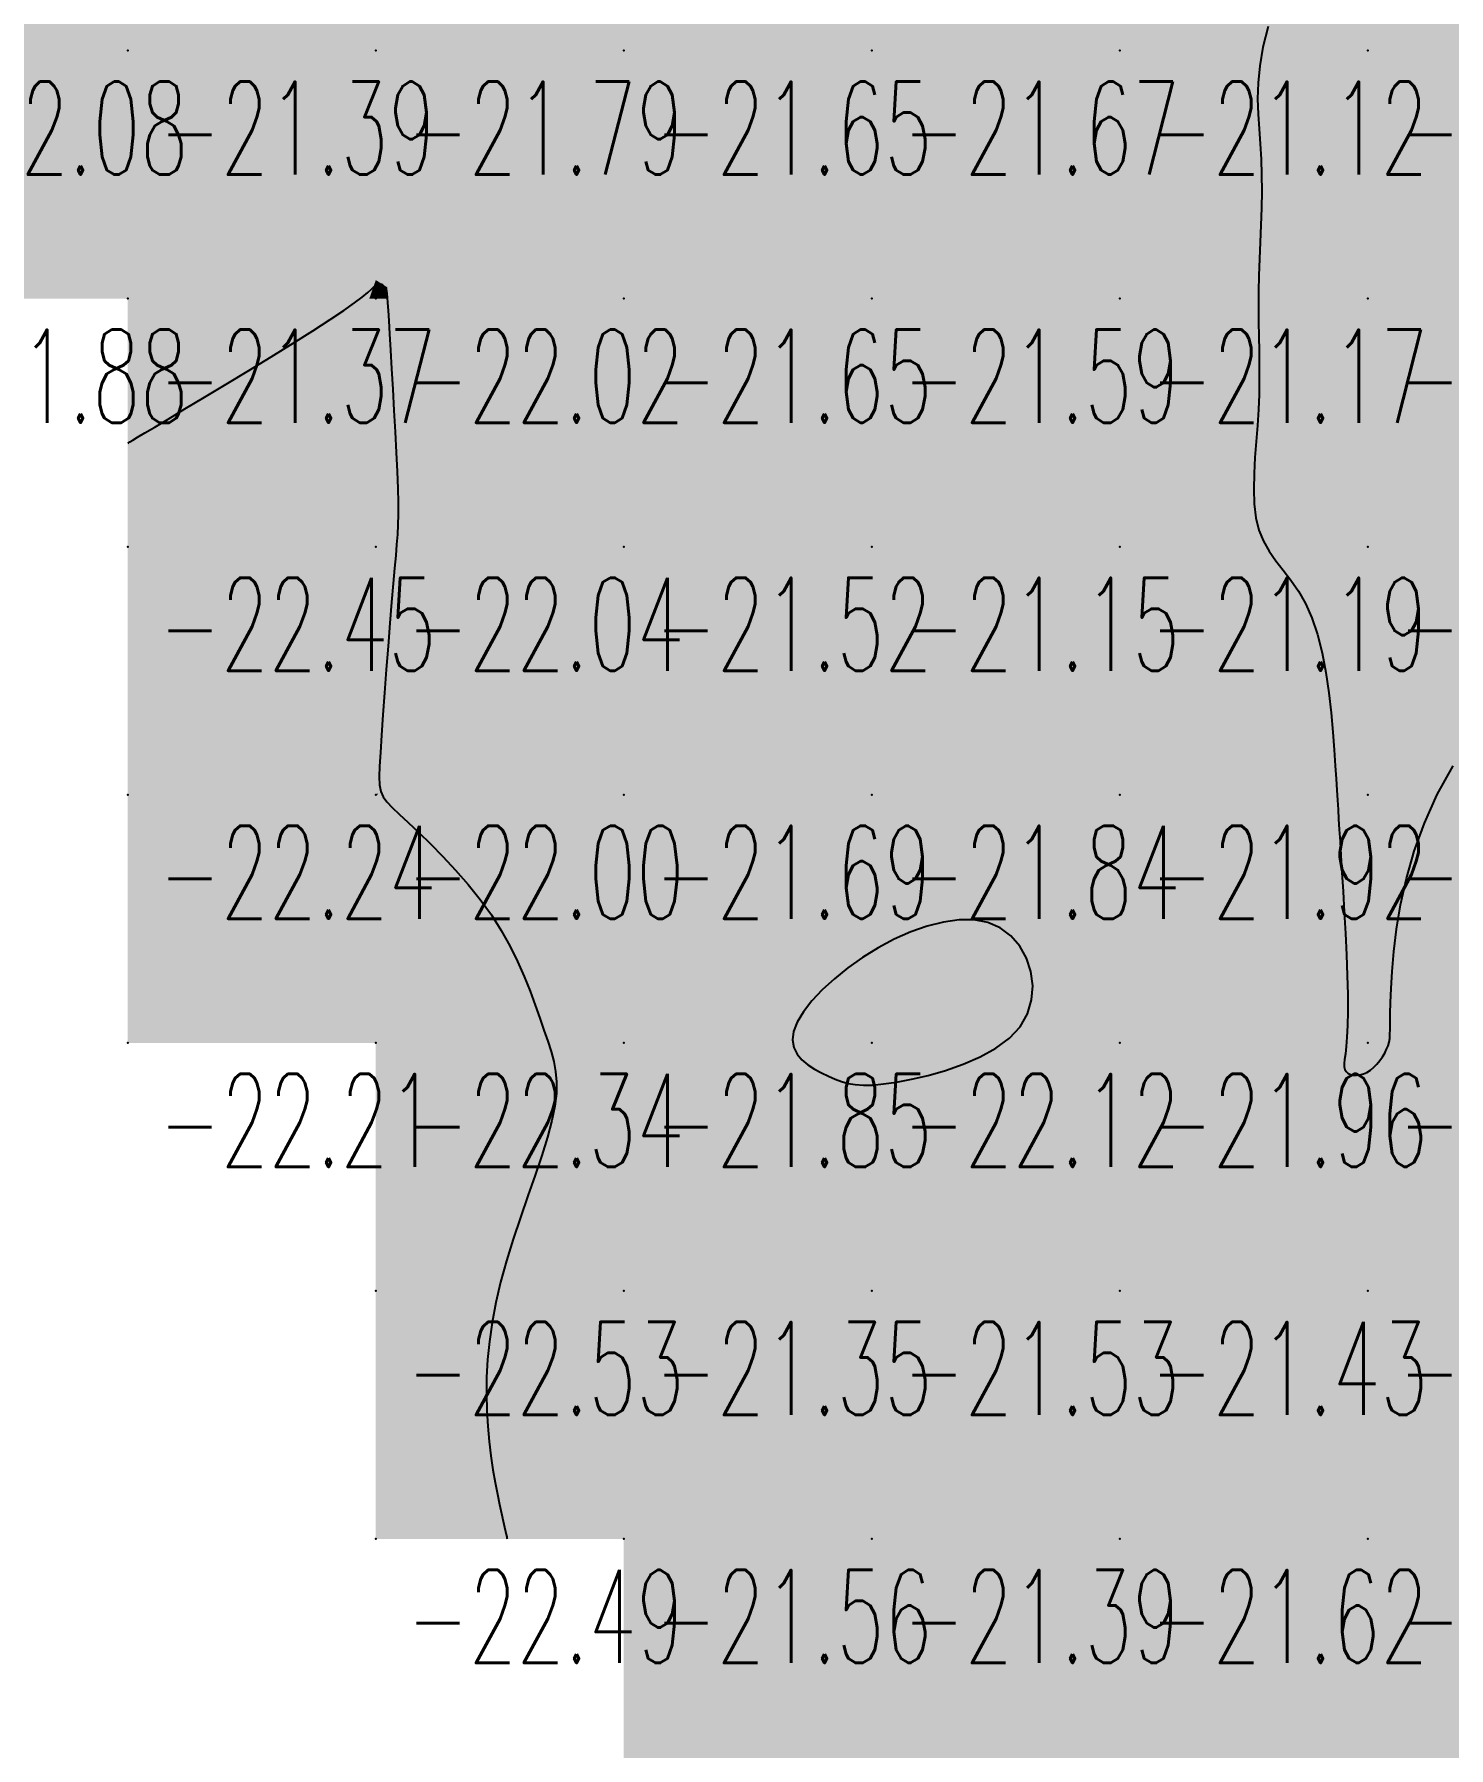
# Model space of a CAD drawing. Header units: millimetres. Extents: x 88261 to 90953, y 390274 to 392322.
# Drawn here: x 89396.5 to 89453.5, y 390358.8 to 390427.9 of the extents above; entities that cross this region are included whole.
import ezdxf
from ezdxf.enums import TextEntityAlignment as Align

# ---------------------------------------------------------------- set-up
doc = ezdxf.new("R2010")
doc.units = ezdxf.units.MM
doc.header["$LTSCALE"] = 25
for name, color, linetype in [('CN_03_00', 7, 'Continuous'), ('COTEAlt', 7, 'Continuous'), ('TN_COLORIAGE', 7, 'Continuous')]:
    doc.layers.add(name, color=color, linetype=linetype)
doc.styles.add('Simplex 1.0', font='Simplex.shx', dxfattribs={"width": 0.99, "height": 2.5})
doc.styles.get("Standard").update_dxf_attribs({"font": 'times.ttf'})

# ---------------------------------------------------------------- blocks, each defined once
blk = doc.blocks.new('COTE')
at = {"color": 0}
blk.add_point((0, 0), dxfattribs=at)
at = {"layer": 'COTEAlt'}
blk.add_attdef('ALT', text='', height=3.75, dxfattribs=at).set_placement((1.25, -1.25), align=Align.TOP_LEFT)

msp = doc.modelspace()

# ---------------------------------------------------------------- linework, layer by layer
at = {"layer": 'CN_03_00', "flags": 128}
for points, elevation in [([(89446.231, 390428.21), (89446.021, 390427.382), (89445.891, 390426.63), (89445.824, 390425.938), (89445.808, 390425.293), (89445.827, 390424.678), (89445.867, 390424.079), (89445.913, 390423.48), (89445.952, 390422.868), (89445.971, 390422.229), (89445.972, 390421.568), (89445.96, 390420.892), (89445.938, 390420.207), (89445.912, 390419.522), (89445.885, 390418.842), (89445.861, 390418.175), (89445.846, 390417.528), (89445.843, 390416.906), (89445.847, 390416.305), (89445.857, 390415.718), (89445.867, 390415.138), (89445.875, 390414.559), (89445.875, 390413.976), (89445.864, 390413.38), (89445.839, 390412.767), (89445.797, 390412.131), (89445.747, 390411.482), (89445.699, 390410.829), (89445.663, 390410.185), (89445.651, 390409.56), (89445.672, 390408.964), (89445.738, 390408.409), (89445.858, 390407.905), (89446.039, 390407.459), (89446.271, 390407.054), (89446.542, 390406.672), (89446.838, 390406.291), (89447.145, 390405.891), (89447.45, 390405.452), (89447.74, 390404.953), (89448, 390404.375), (89448.221, 390403.704), (89448.404, 390402.96), (89448.554, 390402.168), (89448.673, 390401.354), (89448.768, 390400.545), (89448.841, 390399.768), (89448.897, 390399.048), (89448.941, 390398.411), (89448.976, 390397.876), (89449.006, 390397.421), (89449.03, 390397.019), (89449.053, 390396.64), (89449.076, 390396.257), (89449.101, 390395.841), (89449.13, 390395.361), (89449.165, 390394.792), (89449.208, 390394.112), (89449.255, 390393.342), (89449.304, 390392.512), (89449.351, 390391.652), (89449.393, 390390.791), (89449.425, 390389.96), (89449.446, 390389.188), (89449.451, 390388.504), (89449.438, 390387.932), (89449.412, 390387.465), (89449.379, 390387.092), (89449.345, 390386.798), (89449.317, 390386.572), (89449.299, 390386.4), (89449.299, 390386.269), (89449.323, 390386.167), (89449.374, 390386.083), (89449.451, 390386.016), (89449.549, 390385.968), (89449.664, 390385.939), (89449.792, 390385.932), (89449.929, 390385.947), (89450.072, 390385.986), (89450.215, 390386.05), (89450.355, 390386.14), (89450.49, 390386.252), (89450.618, 390386.382), (89450.736, 390386.524), (89450.842, 390386.674), (89450.935, 390386.827), (89451.011, 390386.978), (89451.07, 390387.124), (89451.109, 390387.262), (89451.133, 390387.408), (89451.145, 390387.578), (89451.151, 390387.791), (89451.154, 390388.065), (89451.159, 390388.416), (89451.171, 390388.864), (89451.194, 390389.426), (89451.233, 390390.115), (89451.301, 390390.918), (89451.411, 390391.821), (89451.576, 390392.808), (89451.81, 390393.86), (89452.125, 390394.963), (89452.534, 390396.101), (89453.052, 390397.256), (89453.687, 390398.412)], -21), ([(89400.249, 390411.415), (89400.252, 390411.417), (89400.274, 390411.43), (89400.334, 390411.466), (89400.452, 390411.536), (89400.645, 390411.652), (89400.933, 390411.824), (89401.336, 390412.065), (89401.872, 390412.386), (89402.55, 390412.792), (89403.343, 390413.267), (89404.213, 390413.791), (89405.123, 390414.343), (89406.035, 390414.9), (89406.911, 390415.442), (89407.715, 390415.946), (89408.407, 390416.393), (89408.961, 390416.766), (89409.386, 390417.067), (89409.701, 390417.304), (89409.924, 390417.486), (89410.075, 390417.62), (89410.172, 390417.715), (89410.235, 390417.777), (89410.282, 390417.815), (89410.328, 390417.836), (89410.376, 390417.842), (89410.425, 390417.836), (89410.473, 390417.818), (89410.519, 390417.791), (89410.562, 390417.757), (89410.6, 390417.716), (89410.631, 390417.671), (89410.657, 390417.62), (89410.677, 390417.55), (89410.694, 390417.445), (89410.709, 390417.288), (89410.726, 390417.064), (89410.745, 390416.755), (89410.769, 390416.345), (89410.8, 390415.819), (89410.839, 390415.168), (89410.884, 390414.416), (89410.933, 390413.595), (89410.982, 390412.737), (89411.029, 390411.875), (89411.072, 390411.041), (89411.108, 390410.267), (89411.134, 390409.585), (89411.148, 390409.017), (89411.15, 390408.54), (89411.14, 390408.122), (89411.12, 390407.729), (89411.09, 390407.329), (89411.051, 390406.888), (89411.003, 390406.373), (89410.947, 390405.753), (89410.883, 390405.004), (89410.815, 390404.153), (89410.744, 390403.236), (89410.673, 390402.289), (89410.604, 390401.35), (89410.539, 390400.456), (89410.482, 390399.642), (89410.433, 390398.946), (89410.398, 390398.393), (89410.383, 390397.967), (89410.396, 390397.637), (89410.447, 390397.377), (89410.543, 390397.157), (89410.694, 390396.95), (89410.908, 390396.725), (89411.193, 390396.456), (89411.554, 390396.119), (89411.979, 390395.718), (89412.449, 390395.259), (89412.949, 390394.751), (89413.462, 390394.204), (89413.971, 390393.623), (89414.459, 390393.019), (89414.909, 390392.399), (89415.309, 390391.772), (89415.66, 390391.144), (89415.967, 390390.522), (89416.235, 390389.913), (89416.47, 390389.324), (89416.677, 390388.762), (89416.862, 390388.233), (89417.028, 390387.746), (89417.181, 390387.301), (89417.315, 390386.888), (89417.423, 390386.488), (89417.499, 390386.084), (89417.537, 390385.661), (89417.529, 390385.202), (89417.47, 390384.688), (89417.352, 390384.104), (89417.172, 390383.438), (89416.941, 390382.699), (89416.674, 390381.903), (89416.384, 390381.065), (89416.086, 390380.2), (89415.793, 390379.323), (89415.52, 390378.448), (89415.281, 390377.592), (89415.087, 390376.766), (89414.937, 390375.971), (89414.828, 390375.206), (89414.756, 390374.471), (89414.717, 390373.762), (89414.708, 390373.079), (89414.725, 390372.42), (89414.763, 390371.784), (89414.821, 390371.171), (89414.892, 390370.585), (89414.974, 390370.031), (89415.061, 390369.517), (89415.15, 390369.046), (89415.237, 390368.626), (89415.316, 390368.262), (89415.384, 390367.959), (89415.438, 390367.721), (89415.479, 390367.543), (89415.508, 390367.415), (89415.527, 390367.329), (89415.539, 390367.277), (89415.545, 390367.251), (89415.548, 390367.241), (89415.548, 390367.239)], -22)]:
    msp.add_lwpolyline(points, dxfattribs=dict(at, elevation=elevation))
at = {"layer": 'CN_03_00', "elevation": -22, "flags": 128}
msp.add_lwpolyline([(89431.85, 390385.771), (89432.52, 390385.927), (89433.224, 390386.128), (89433.933, 390386.375), (89434.618, 390386.672), (89435.249, 390387.022), (89435.796, 390387.427), (89436.231, 390387.89), (89436.53, 390388.41), (89436.696, 390388.968), (89436.739, 390389.543), (89436.667, 390390.112), (89436.491, 390390.652), (89436.22, 390391.142), (89435.863, 390391.559), (89435.429, 390391.881), (89434.929, 390392.09), (89434.373, 390392.192), (89433.772, 390392.195), (89433.139, 390392.109), (89432.485, 390391.944), (89431.82, 390391.709), (89431.156, 390391.413), (89430.505, 390391.067), (89429.878, 390390.679), (89429.287, 390390.261), (89428.741, 390389.823), (89428.252, 390389.375), (89427.832, 390388.928), (89427.491, 390388.492), (89427.24, 390388.078), (89427.091, 390387.697), (89427.049, 390387.355), (89427.103, 390387.054), (89427.236, 390386.789), (89427.431, 390386.556), (89427.672, 390386.354), (89427.943, 390386.177), (89428.227, 390386.024), (89428.507, 390385.891), (89428.771, 390385.775), (89429.029, 390385.678), (89429.295, 390385.604), (89429.584, 390385.554), (89429.909, 390385.531), (89430.284, 390385.539), (89430.725, 390385.58), (89431.245, 390385.656), (89431.85, 390385.771)], close=True, dxfattribs=at)
at = {"layer": 'TN_COLORIAGE', "color": 233}
for points in [[(89391.564, 390428.555, -21.394), (89391.418, 390427.239, -21.394), (89400.249, 390437.239, -21.394), (89400.249, 390427.239, -21.394)], [(89400.249, 390437.239, -21.666), (89400.249, 390427.239, -21.666), (89410.249, 390437.239, -21.666)], [(89400.249, 390427.239, -21.666), (89410.249, 390427.239, -21.666), (89410.249, 390437.239, -21.666)], [(89410.249, 390437.239, -21.355), (89410.249, 390427.239, -21.355), (89420.249, 390437.239, -21.355)], [(89410.249, 390427.239, -21.355), (89420.249, 390427.239, -21.355), (89420.249, 390437.239, -21.355)], [(89420.249, 390437.239, -21.154), (89420.249, 390427.239, -21.154), (89430.249, 390437.239, -21.154)], [(89420.249, 390427.239, -21.154), (89430.249, 390427.239, -21.154), (89430.249, 390437.239, -21.154)], [(89430.249, 390437.239, -21.441), (89430.249, 390427.239, -21.441), (89440.249, 390437.239, -21.441)], [(89430.249, 390427.239, -21.441), (89440.249, 390427.239, -21.441), (89440.249, 390437.239, -21.441)], [(89440.249, 390437.239, -21.001), (89440.249, 390427.239, -21.001), (89450.249, 390437.239, -21.001)], [(89440.249, 390427.239, -21), (89445.236, 390427.239, -21), (89450.249, 390437.239, -21), (89450.249, 390437.123, -21)], [(89390.249, 390423.238, -21.394), (89391.418, 390427.239, -21.394), (89390.249, 390417.239, -21.394), (89400.249, 390427.239, -21.394)], [(89390.249, 390417.239, -21.394), (89400.249, 390417.239, -21.394), (89400.249, 390427.239, -21.394)], [(89400.249, 390427.239, -21.791), (89400.249, 390417.239, -21.791), (89410.249, 390427.239, -21.791)], [(89410.249, 390417.988, -21.371), (89409.987, 390417.239, -21.371), (89410.249, 390427.239, -21.371), (89400.249, 390417.239, -21.371)], [(89410.249, 390417.988, -21.648), (89410.709, 390417.699, -21.648), (89410.249, 390427.239, -21.648), (89420.249, 390427.239, -21.648)], [(89410.709, 390417.699, -21.646), (89410.706, 390417.239, -21.646), (89420.249, 390427.239, -21.646), (89420.249, 390417.239, -21.646)], [(89420.249, 390427.239, -21.674), (89420.249, 390417.239, -21.674), (89430.249, 390427.239, -21.674)], [(89420.249, 390417.239, -21.674), (89430.249, 390417.239, -21.674), (89430.249, 390427.239, -21.674)], [(89430.249, 390427.239, -21.116), (89430.249, 390417.239, -21.116), (89440.249, 390427.239, -21.116)], [(89430.249, 390417.239, -21.116), (89440.249, 390417.239, -21.116), (89440.249, 390427.239, -21.116)], [(89440.249, 390417.239, -21), (89446.191, 390423.182, -21), (89440.249, 390427.239, -21), (89445.236, 390427.239, -21)], [(89445.712, 390417.239, -21.17), (89446.191, 390423.182, -21.17), (89440.249, 390417.239, -21.17)], [(89409.987, 390417.239, -21.371), (89400.249, 390411.415, -21.371), (89400.249, 390417.239, -21.371)], [(89410.706, 390417.239, -21.646), (89411.268, 390408.258, -21.646), (89420.249, 390417.239, -21.646)], [(89411.268, 390408.258, -21.524), (89411.026, 390407.239, -21.524), (89420.249, 390417.239, -21.524), (89420.249, 390407.239, -21.524)], [(89420.249, 390407.239, -21.587), (89430.249, 390407.239, -21.587), (89430.249, 390417.239, -21.587)], [(89420.249, 390417.239, -21.587), (89420.249, 390407.239, -21.587), (89430.249, 390417.239, -21.587)], [(89430.249, 390407.239, -21.17), (89440.249, 390407.239, -21.17), (89440.249, 390417.239, -21.17)], [(89430.249, 390417.239, -21.17), (89430.249, 390407.239, -21.17), (89440.249, 390417.239, -21.17)], [(89440.249, 390407.239, -21), (89446.04, 390413.03, -21), (89440.249, 390417.239, -21), (89445.712, 390417.239, -21)], [(89445.164, 390407.239, -21.194), (89446.04, 390413.03, -21.194), (89440.249, 390407.239, -21.194)], [(89410.341, 390397.239, -21.524), (89410.308, 390397.299, -21.524), (89420.249, 390397.239, -21.524), (89420.249, 390407.239, -21.524)], [(89410.308, 390397.299, -21.524), (89411.026, 390407.239, -21.524), (89420.249, 390407.239, -21.524)], [(89420.249, 390397.239, -21.151), (89430.249, 390397.239, -21.151), (89430.249, 390407.239, -21.151)], [(89420.249, 390407.239, -21.151), (89420.249, 390397.239, -21.151), (89430.249, 390407.239, -21.151)], [(89430.249, 390397.239, -21.194), (89440.249, 390397.239, -21.194), (89440.249, 390407.239, -21.194)], [(89430.249, 390407.239, -21.194), (89430.249, 390397.239, -21.194), (89440.249, 390407.239, -21.194)], [(89440.249, 390397.239, -21), (89448.452, 390405.443, -21), (89440.249, 390407.239, -21), (89445.164, 390407.239, -21)], [(89451.759, 390397.239, -21.717), (89460.249, 390406.555, -21.717), (89460.249, 390397.239, -21.717)], [(89448.452, 390405.443, -21.919), (89449.03, 390397.239, -21.919), (89440.249, 390397.239, -21.919)], [(89410.341, 390397.239, -21.693), (89415.489, 390392.479, -21.693), (89420.249, 390397.239, -21.693)], [(89417.159, 390387.239, -21.693), (89415.489, 390392.479, -21.693), (89420.249, 390387.239, -21.693), (89420.249, 390397.239, -21.693)], [(89420.249, 390397.239, -21.843), (89420.249, 390387.239, -21.843), (89430.249, 390397.239, -21.843)], [(89425.893, 390387.239, -21.843), (89430.249, 390391.507, -21.843), (89420.249, 390387.239, -21.843), (89430.249, 390397.239, -21.843)], [(89436.144, 390393.135, -21.843), (89430.249, 390391.507, -21.843), (89440.249, 390397.239, -21.843), (89430.249, 390397.239, -21.843)], [(89437.748, 390387.239, -21.919), (89436.144, 390393.135, -21.919), (89440.249, 390387.239, -21.919), (89440.249, 390397.239, -21.919)], [(89440.249, 390387.239, -21), (89449.077, 390396.068, -21), (89440.249, 390397.239, -21), (89449.03, 390397.239, -21)], [(89451.759, 390397.239, -21.717), (89451.029, 390388.02, -21.717), (89460.249, 390397.239, -21.717)], [(89460.249, 390397.239, -21), (89451.029, 390388.02, -21), (89460.249, 390387.239, -21), (89451.285, 390387.239, -21)], [(89449.077, 390396.068, -21.961), (89449.654, 390387.239, -21.961), (89440.249, 390387.239, -21.961)], [(89418.046, 390385.036, -21.352), (89414.768, 390377.239, -21.352), (89420.249, 390387.239, -21.352), (89420.249, 390377.239, -21.352)], [(89417.159, 390387.239, -21.849), (89418.046, 390385.036, -21.849), (89420.249, 390387.239, -21.849)], [(89425.893, 390387.239, -21.352), (89428.724, 390385.715, -21.352), (89420.249, 390387.239, -21.352), (89420.249, 390377.239, -21.352)], [(89437.748, 390387.239, -21.532), (89430.249, 390385.245, -21.532), (89440.249, 390387.239, -21.532), (89430.249, 390377.239, -21.532)], [(89430.249, 390377.239, -21.961), (89440.249, 390377.239, -21.961), (89440.249, 390387.239, -21.961)], [(89440.249, 390387.239, -21), (89449.654, 390387.239, -21), (89440.249, 390377.239, -21), (89449.008, 390385.999, -21)], [(89460.249, 390387.239, -21), (89451.285, 390387.239, -21), (89450.249, 390377.239, -21), (89450.249, 390385.766, -21)], [(89460.249, 390387.239, -21), (89460.249, 390377.534, -21), (89450.249, 390377.239, -21), (89459.815, 390377.239, -21)], [(89440.249, 390377.239, -21), (89449.008, 390385.999, -21), (89450.249, 390377.239, -21), (89450.249, 390385.766, -21)], [(89430.249, 390385.245, -21.352), (89428.724, 390385.715, -21.352), (89430.249, 390377.239, -21.352), (89420.249, 390377.239, -21.352)], [(89415.548, 390367.239, -21.352), (89414.566, 390371.557, -21.352), (89420.249, 390367.239, -21.352), (89420.249, 390377.239, -21.352)], [(89414.566, 390371.557, -21.352), (89414.768, 390377.239, -21.352), (89420.249, 390377.239, -21.352)], [(89420.249, 390367.239, -21.532), (89430.249, 390367.239, -21.532), (89430.249, 390377.239, -21.532)], [(89420.249, 390377.239, -21.532), (89420.249, 390367.239, -21.532), (89430.249, 390377.239, -21.532)], [(89430.249, 390377.239, -21.429), (89430.249, 390367.239, -21.429), (89440.249, 390377.239, -21.429)], [(89430.249, 390367.239, -21.429), (89440.249, 390367.239, -21.429), (89440.249, 390377.239, -21.429)], [(89440.249, 390377.239, -21.351), (89440.249, 390367.239, -21.351), (89450.249, 390377.239, -21.351)], [(89440.249, 390367.239, -21.351), (89450.249, 390367.239, -21.351), (89450.249, 390377.239, -21.351)], [(89450.249, 390367.239, -21), (89460.054, 390377.045, -21), (89450.249, 390377.239, -21), (89459.815, 390377.239, -21)], [(89450.249, 390367.239, -21), (89460.054, 390377.045, -21), (89460.249, 390367.239, -21), (89460.249, 390376.403, -21)], [(89420.249, 390367.239, -21.391), (89420.249, 390357.239, -21.391), (89430.249, 390367.239, -21.391)], [(89420.249, 390357.239, -21.391), (89430.249, 390357.239, -21.391), (89430.249, 390367.239, -21.391)], [(89430.249, 390367.239, -21.62), (89430.249, 390357.239, -21.62), (89440.249, 390367.239, -21.62)], [(89430.249, 390357.239, -21.62), (89440.249, 390357.239, -21.62), (89440.249, 390367.239, -21.62)], [(89440.249, 390367.239, -21.802), (89440.249, 390357.239, -21.802), (89450.249, 390367.239, -21.802)], [(89440.249, 390357.239, -21.802), (89450.249, 390357.239, -21.802), (89450.249, 390367.239, -21.802)], [(89450.249, 390367.239, -21.174), (89450.249, 390357.239, -21.174), (89460.249, 390367.239, -21.174)], [(89450.249, 390357.239, -21.174), (89460.249, 390357.239, -21.174), (89460.249, 390367.239, -21.174)]]:
    msp.add_solid(points, dxfattribs=at)
at = {"layer": 'TN_COLORIAGE', "color": 223}
for points in [[(89450.249, 390437.123, -20.884), (89445.236, 390427.239, -20.884), (89450.249, 390427.239, -20.884)], [(89450.249, 390437.123, -20.871), (89450.354, 390437.239, -20.871), (89450.249, 390427.239, -20.871), (89460.249, 390437.239, -20.871)], [(89453.955, 390427.239, -20.871), (89460.249, 390433.292, -20.871), (89450.249, 390427.239, -20.871), (89460.249, 390437.239, -20.871)], [(89445.236, 390427.239, -20.884), (89446.191, 390423.182, -20.884), (89450.249, 390427.239, -20.884)], [(89446.191, 390423.182, -20.859), (89445.712, 390417.239, -20.859), (89450.249, 390427.239, -20.859), (89450.249, 390417.239, -20.859)], [(89453.955, 390427.239, -20.859), (89454.422, 390421.413, -20.859), (89450.249, 390427.239, -20.859), (89450.249, 390417.239, -20.859)], [(89460.249, 390421.021, -20.859), (89454.422, 390421.413, -20.859), (89460.249, 390417.239, -20.859), (89450.249, 390417.239, -20.859)], [(89446.04, 390413.03, -20.799), (89445.164, 390407.239, -20.799), (89450.249, 390417.239, -20.799), (89450.249, 390407.239, -20.799)], [(89445.712, 390417.239, -20.859), (89446.04, 390413.03, -20.859), (89450.249, 390417.239, -20.859)], [(89450.249, 390407.239, -20.88), (89460.249, 390407.239, -20.88), (89460.249, 390417.239, -20.88)], [(89450.249, 390417.239, -20.88), (89450.249, 390407.239, -20.88), (89460.249, 390417.239, -20.88)], [(89445.164, 390407.239, -20.799), (89448.452, 390405.443, -20.799), (89450.249, 390407.239, -20.799)], [(89449.03, 390397.239, -20.799), (89448.452, 390405.443, -20.799), (89450.249, 390397.239, -20.799), (89450.249, 390407.239, -20.799)], [(89460.249, 390406.555, -20.872), (89451.759, 390397.239, -20.872), (89460.249, 390407.239, -20.872), (89450.249, 390397.239, -20.872)], [(89450.249, 390407.239, -20.947), (89450.249, 390397.239, -20.947), (89460.249, 390407.239, -20.947)], [(89449.03, 390397.239, -20.872), (89449.077, 390396.068, -20.872), (89450.249, 390397.239, -20.872)], [(89449.654, 390387.239, -20.872), (89449.077, 390396.068, -20.872), (89450.249, 390387.239, -20.872), (89450.249, 390397.239, -20.872)], [(89451.029, 390388.02, -20.872), (89451.759, 390397.239, -20.872), (89450.249, 390387.239, -20.872), (89450.249, 390397.239, -20.872)], [(89451.285, 390387.239, -20.939), (89451.029, 390388.02, -20.939), (89450.249, 390387.239, -20.939)], [(89449.008, 390385.999, -20.939), (89449.654, 390387.239, -20.939), (89450.249, 390387.239, -20.939)], [(89450.249, 390385.766, -20.939), (89449.008, 390385.999, -20.939), (89450.249, 390387.239, -20.939)], [(89450.249, 390385.766, -20.939), (89451.285, 390387.239, -20.939), (89450.249, 390387.239, -20.939)]]:
    msp.add_solid(points, dxfattribs=at)
at = {"layer": 'TN_COLORIAGE', "color": 243}
for points in [[(89409.987, 390417.239, -22.017), (89410.249, 390417.988, -22.017), (89410.249, 390417.239, -22.017)], [(89410.709, 390417.699, -22.017), (89410.249, 390417.988, -22.017), (89410.249, 390417.239, -22.017)], [(89410.706, 390417.239, -22.017), (89410.709, 390417.699, -22.017), (89410.249, 390417.239, -22.017)], [(89400.249, 390407.239, -22.017), (89410.249, 390407.239, -22.017), (89410.249, 390417.239, -22.017)], [(89400.249, 390407.239, -22), (89400.249, 390411.415, -22), (89410.249, 390417.239, -22), (89409.987, 390417.239, -22)], [(89410.249, 390407.239, -22), (89411.268, 390408.258, -22), (89410.249, 390417.239, -22), (89410.706, 390417.239, -22)], [(89411.026, 390407.239, -22.04), (89411.268, 390408.258, -22.04), (89410.249, 390407.239, -22.04)], [(89400.249, 390407.239, -22.04), (89400.249, 390397.239, -22.04), (89410.249, 390407.239, -22.04)], [(89400.249, 390397.239, -22.04), (89410.249, 390397.239, -22.04), (89410.249, 390407.239, -22.04)], [(89410.249, 390407.239, -22), (89411.026, 390407.239, -22), (89410.249, 390397.239, -22), (89410.308, 390397.299, -22)], [(89400.249, 390397.239, -22.003), (89400.249, 390387.239, -22.003), (89410.249, 390397.239, -22.003)], [(89400.249, 390387.239, -22.003), (89410.249, 390387.239, -22.003), (89410.249, 390397.239, -22.003)], [(89410.308, 390397.299, -22.003), (89410.341, 390397.239, -22.003), (89410.249, 390397.239, -22.003)], [(89410.249, 390387.239, -22), (89415.489, 390392.479, -22), (89410.249, 390397.239, -22), (89410.341, 390397.239, -22)], [(89430.249, 390391.507, -22.117), (89436.144, 390393.135, -22.117), (89430.249, 390387.239, -22.117)], [(89436.144, 390393.135, -22.117), (89437.748, 390387.239, -22.117), (89430.249, 390387.239, -22.117)], [(89415.489, 390392.479, -22.338), (89417.159, 390387.239, -22.338), (89410.249, 390387.239, -22.338)], [(89430.249, 390391.507, -22.117), (89425.893, 390387.239, -22.117), (89430.249, 390387.239, -22.117)], [(89410.249, 390377.239, -22), (89418.046, 390385.036, -22), (89410.249, 390387.239, -22), (89417.159, 390387.239, -22)], [(89428.724, 390385.715, -22.117), (89425.893, 390387.239, -22.117), (89430.249, 390387.239, -22.117)], [(89428.724, 390385.715, -22.117), (89430.249, 390385.245, -22.117), (89430.249, 390387.239, -22.117)], [(89430.249, 390385.245, -22.117), (89437.748, 390387.239, -22.117), (89430.249, 390387.239, -22.117)], [(89414.768, 390377.239, -22.535), (89418.046, 390385.036, -22.535), (89410.249, 390377.239, -22.535)], [(89410.249, 390377.239, -22), (89414.768, 390377.239, -22), (89410.249, 390367.239, -22), (89414.566, 390371.557, -22)], [(89414.566, 390371.557, -22.493), (89415.548, 390367.239, -22.493), (89410.249, 390367.239, -22.493)]]:
    msp.add_solid(points, dxfattribs=at)

# ---------------------------------------------------------------- block references
at = {"layer": 'COTEAlt'}
ref = msp.add_blockref('COTE', (89390.249, 390427.239), dxfattribs=at)
ref.add_attrib('ALT', '-22.08', dxfattribs={"height": 3.75, "style": 'Simplex 1.0', "width": 0.6}).set_placement((89391.499, 390425.989), align=Align.TOP_LEFT)
ref = msp.add_blockref('COTE', (89400.249, 390427.239), dxfattribs=at)
ref.add_attrib('ALT', '-21.39', dxfattribs={"height": 3.75, "style": 'Simplex 1.0', "width": 0.6}).set_placement((89401.499, 390425.989), align=Align.TOP_LEFT)
ref = msp.add_blockref('COTE', (89410.249, 390427.239), dxfattribs=at)
ref.add_attrib('ALT', '-21.79', dxfattribs={"height": 3.75, "style": 'Simplex 1.0', "width": 0.6}).set_placement((89411.499, 390425.989), align=Align.TOP_LEFT)
ref = msp.add_blockref('COTE', (89420.249, 390427.239), dxfattribs=at)
ref.add_attrib('ALT', '-21.65', dxfattribs={"height": 3.75, "style": 'Simplex 1.0', "width": 0.6}).set_placement((89421.499, 390425.989), align=Align.TOP_LEFT)
ref = msp.add_blockref('COTE', (89430.249, 390427.239), dxfattribs=at)
ref.add_attrib('ALT', '-21.67', dxfattribs={"height": 3.75, "style": 'Simplex 1.0', "width": 0.6}).set_placement((89431.499, 390425.989), align=Align.TOP_LEFT)
ref = msp.add_blockref('COTE', (89440.249, 390427.239), dxfattribs=at)
ref.add_attrib('ALT', '-21.12', dxfattribs={"height": 3.75, "style": 'Simplex 1.0', "width": 0.6}).set_placement((89441.499, 390425.989), align=Align.TOP_LEFT)
ref = msp.add_blockref('COTE', (89450.249, 390427.239), dxfattribs=at)
ref.add_attrib('ALT', '-20.88', dxfattribs={"height": 3.75, "style": 'Simplex 1.0', "width": 0.6}).set_placement((89451.499, 390425.989), align=Align.TOP_LEFT)
ref = msp.add_blockref('COTE', (89390.249, 390417.239), dxfattribs=at)
ref.add_attrib('ALT', '-21.88', dxfattribs={"height": 3.75, "style": 'Simplex 1.0', "width": 0.6}).set_placement((89391.499, 390415.989), align=Align.TOP_LEFT)
ref = msp.add_blockref('COTE', (89400.249, 390417.239), dxfattribs=at)
ref.add_attrib('ALT', '-21.37', dxfattribs={"height": 3.75, "style": 'Simplex 1.0', "width": 0.6}).set_placement((89401.499, 390415.989), align=Align.TOP_LEFT)
ref = msp.add_blockref('COTE', (89410.249, 390417.239), dxfattribs=at)
ref.add_attrib('ALT', '-22.02', dxfattribs={"height": 3.75, "style": 'Simplex 1.0', "width": 0.6}).set_placement((89411.499, 390415.989), align=Align.TOP_LEFT)
ref = msp.add_blockref('COTE', (89420.249, 390417.239), dxfattribs=at)
ref.add_attrib('ALT', '-21.65', dxfattribs={"height": 3.75, "style": 'Simplex 1.0', "width": 0.6}).set_placement((89421.499, 390415.989), align=Align.TOP_LEFT)
ref = msp.add_blockref('COTE', (89430.249, 390417.239), dxfattribs=at)
ref.add_attrib('ALT', '-21.59', dxfattribs={"height": 3.75, "style": 'Simplex 1.0', "width": 0.6}).set_placement((89431.499, 390415.989), align=Align.TOP_LEFT)
ref = msp.add_blockref('COTE', (89440.249, 390417.239), dxfattribs=at)
ref.add_attrib('ALT', '-21.17', dxfattribs={"height": 3.75, "style": 'Simplex 1.0', "width": 0.6}).set_placement((89441.499, 390415.989), align=Align.TOP_LEFT)
ref = msp.add_blockref('COTE', (89450.249, 390417.239), dxfattribs=at)
ref.add_attrib('ALT', '-20.86', dxfattribs={"height": 3.75, "style": 'Simplex 1.0', "width": 0.6}).set_placement((89451.499, 390415.989), align=Align.TOP_LEFT)
ref = msp.add_blockref('COTE', (89400.249, 390407.239), dxfattribs=at)
ref.add_attrib('ALT', '-22.45', dxfattribs={"height": 3.75, "style": 'Simplex 1.0', "width": 0.6}).set_placement((89401.499, 390405.989), align=Align.TOP_LEFT)
ref = msp.add_blockref('COTE', (89410.249, 390407.239), dxfattribs=at)
ref.add_attrib('ALT', '-22.04', dxfattribs={"height": 3.75, "style": 'Simplex 1.0', "width": 0.6}).set_placement((89411.499, 390405.989), align=Align.TOP_LEFT)
ref = msp.add_blockref('COTE', (89420.249, 390407.239), dxfattribs=at)
ref.add_attrib('ALT', '-21.52', dxfattribs={"height": 3.75, "style": 'Simplex 1.0', "width": 0.6}).set_placement((89421.499, 390405.989), align=Align.TOP_LEFT)
ref = msp.add_blockref('COTE', (89430.249, 390407.239), dxfattribs=at)
ref.add_attrib('ALT', '-21.15', dxfattribs={"height": 3.75, "style": 'Simplex 1.0', "width": 0.6}).set_placement((89431.499, 390405.989), align=Align.TOP_LEFT)
ref = msp.add_blockref('COTE', (89440.249, 390407.239), dxfattribs=at)
ref.add_attrib('ALT', '-21.19', dxfattribs={"height": 3.75, "style": 'Simplex 1.0', "width": 0.6}).set_placement((89441.499, 390405.989), align=Align.TOP_LEFT)
ref = msp.add_blockref('COTE', (89450.249, 390407.239), dxfattribs=at)
ref.add_attrib('ALT', '-20.80', dxfattribs={"height": 3.75, "style": 'Simplex 1.0', "width": 0.6}).set_placement((89451.499, 390405.989), align=Align.TOP_LEFT)
ref = msp.add_blockref('COTE', (89400.249, 390397.239), dxfattribs=at)
ref.add_attrib('ALT', '-22.24', dxfattribs={"height": 3.75, "style": 'Simplex 1.0', "width": 0.6}).set_placement((89401.499, 390395.989), align=Align.TOP_LEFT)
ref = msp.add_blockref('COTE', (89410.249, 390397.239), dxfattribs=at)
ref.add_attrib('ALT', '-22.00', dxfattribs={"height": 3.75, "style": 'Simplex 1.0', "width": 0.6}).set_placement((89411.499, 390395.989), align=Align.TOP_LEFT)
ref = msp.add_blockref('COTE', (89420.249, 390397.239), dxfattribs=at)
ref.add_attrib('ALT', '-21.69', dxfattribs={"height": 3.75, "style": 'Simplex 1.0', "width": 0.6}).set_placement((89421.499, 390395.989), align=Align.TOP_LEFT)
ref = msp.add_blockref('COTE', (89430.249, 390397.239), dxfattribs=at)
ref.add_attrib('ALT', '-21.84', dxfattribs={"height": 3.75, "style": 'Simplex 1.0', "width": 0.6}).set_placement((89431.499, 390395.989), align=Align.TOP_LEFT)
ref = msp.add_blockref('COTE', (89440.249, 390397.239), dxfattribs=at)
ref.add_attrib('ALT', '-21.92', dxfattribs={"height": 3.75, "style": 'Simplex 1.0', "width": 0.6}).set_placement((89441.499, 390395.989), align=Align.TOP_LEFT)
ref = msp.add_blockref('COTE', (89450.249, 390397.239), dxfattribs=at)
ref.add_attrib('ALT', '-20.87', dxfattribs={"height": 3.75, "style": 'Simplex 1.0', "width": 0.6}).set_placement((89451.499, 390395.989), align=Align.TOP_LEFT)
ref = msp.add_blockref('COTE', (89400.249, 390387.239), dxfattribs=at)
ref.add_attrib('ALT', '-22.21', dxfattribs={"height": 3.75, "style": 'Simplex 1.0', "width": 0.6}).set_placement((89401.499, 390385.989), align=Align.TOP_LEFT)
ref = msp.add_blockref('COTE', (89410.249, 390387.239), dxfattribs=at)
ref.add_attrib('ALT', '-22.34', dxfattribs={"height": 3.75, "style": 'Simplex 1.0', "width": 0.6}).set_placement((89411.499, 390385.989), align=Align.TOP_LEFT)
ref = msp.add_blockref('COTE', (89420.249, 390387.239), dxfattribs=at)
ref.add_attrib('ALT', '-21.85', dxfattribs={"height": 3.75, "style": 'Simplex 1.0', "width": 0.6}).set_placement((89421.499, 390385.989), align=Align.TOP_LEFT)
ref = msp.add_blockref('COTE', (89430.249, 390387.239), dxfattribs=at)
ref.add_attrib('ALT', '-22.12', dxfattribs={"height": 3.75, "style": 'Simplex 1.0', "width": 0.6}).set_placement((89431.499, 390385.989), align=Align.TOP_LEFT)
ref = msp.add_blockref('COTE', (89440.249, 390387.239), dxfattribs=at)
ref.add_attrib('ALT', '-21.96', dxfattribs={"height": 3.75, "style": 'Simplex 1.0', "width": 0.6}).set_placement((89441.499, 390385.989), align=Align.TOP_LEFT)
ref = msp.add_blockref('COTE', (89450.249, 390387.239), dxfattribs=at)
ref.add_attrib('ALT', '-20.94', dxfattribs={"height": 3.75, "style": 'Simplex 1.0', "width": 0.6}).set_placement((89451.499, 390385.989), align=Align.TOP_LEFT)
ref = msp.add_blockref('COTE', (89410.249, 390377.239), dxfattribs=at)
ref.add_attrib('ALT', '-22.53', dxfattribs={"height": 3.75, "style": 'Simplex 1.0', "width": 0.6}).set_placement((89411.499, 390375.989), align=Align.TOP_LEFT)
ref = msp.add_blockref('COTE', (89420.249, 390377.239), dxfattribs=at)
ref.add_attrib('ALT', '-21.35', dxfattribs={"height": 3.75, "style": 'Simplex 1.0', "width": 0.6}).set_placement((89421.499, 390375.989), align=Align.TOP_LEFT)
ref = msp.add_blockref('COTE', (89430.249, 390377.239), dxfattribs=at)
ref.add_attrib('ALT', '-21.53', dxfattribs={"height": 3.75, "style": 'Simplex 1.0', "width": 0.6}).set_placement((89431.499, 390375.989), align=Align.TOP_LEFT)
ref = msp.add_blockref('COTE', (89440.249, 390377.239), dxfattribs=at)
ref.add_attrib('ALT', '-21.43', dxfattribs={"height": 3.75, "style": 'Simplex 1.0', "width": 0.6}).set_placement((89441.499, 390375.989), align=Align.TOP_LEFT)
ref = msp.add_blockref('COTE', (89450.249, 390377.239), dxfattribs=at)
ref.add_attrib('ALT', '-21.35', dxfattribs={"height": 3.75, "style": 'Simplex 1.0', "width": 0.6}).set_placement((89451.499, 390375.989), align=Align.TOP_LEFT)
ref = msp.add_blockref('COTE', (89410.249, 390367.239), dxfattribs=at)
ref.add_attrib('ALT', '-22.49', dxfattribs={"height": 3.75, "style": 'Simplex 1.0', "width": 0.6}).set_placement((89411.499, 390365.989), align=Align.TOP_LEFT)
ref = msp.add_blockref('COTE', (89420.249, 390367.239), dxfattribs=at)
ref.add_attrib('ALT', '-21.56', dxfattribs={"height": 3.75, "style": 'Simplex 1.0', "width": 0.6}).set_placement((89421.499, 390365.989), align=Align.TOP_LEFT)
ref = msp.add_blockref('COTE', (89430.249, 390367.239), dxfattribs=at)
ref.add_attrib('ALT', '-21.39', dxfattribs={"height": 3.75, "style": 'Simplex 1.0', "width": 0.6}).set_placement((89431.499, 390365.989), align=Align.TOP_LEFT)
ref = msp.add_blockref('COTE', (89440.249, 390367.239), dxfattribs=at)
ref.add_attrib('ALT', '-21.62', dxfattribs={"height": 3.75, "style": 'Simplex 1.0', "width": 0.6}).set_placement((89441.499, 390365.989), align=Align.TOP_LEFT)
ref = msp.add_blockref('COTE', (89450.249, 390367.239), dxfattribs=at)
ref.add_attrib('ALT', '-21.80', dxfattribs={"height": 3.75, "style": 'Simplex 1.0', "width": 0.6}).set_placement((89451.499, 390365.989), align=Align.TOP_LEFT)

doc.saveas('drawing.dxf')
